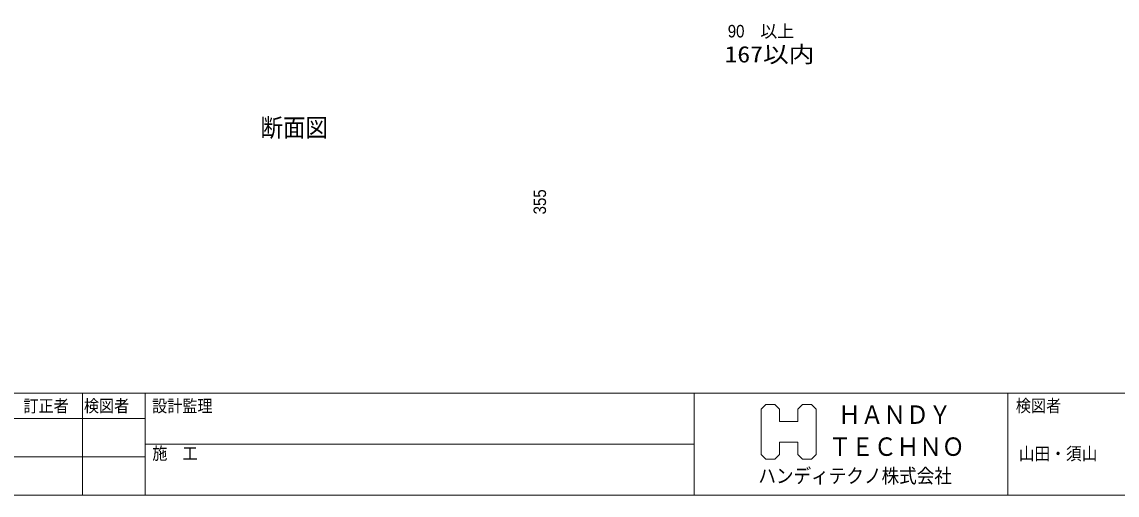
# Model space of a CAD drawing. Units: millimetres, scale not verified. Extents: x -8199 to 8201, y -2963 to 5056.
# Drawn here: x 2286 to 5079, y -2963 to -1756 of the extents above; entities that cross this region are included whole.
import ezdxf
from ezdxf.enums import TextEntityAlignment as Align

# ---------------------------------------------------------------- set-up
doc = ezdxf.new("R2010")
doc.units = ezdxf.units.MM
doc.header["$LTSCALE"] = 20
for name, color, linetype, lineweight in [('0-0_図枠', 7, 'Continuous', 9), ('0-1_一般', 4, 'Continuous', 9), ('0-2_寸法', 7, 'Continuous', 9)]:
    doc.layers.add(name, color=color, linetype=linetype, lineweight=lineweight)
doc.styles.add('Osaka', font='')
doc.styles.add('ＭＳ ゴシック', font='')
doc.styles.get('Osaka').set_extended_font_data('Osaka')
doc.styles.get('ＭＳ ゴシック').set_extended_font_data('MS Gothic')

# ---------------------------------------------------------------- blocks, each defined once
blk = doc.blocks.new('グループ-2-1')
at = {"layer": '0-0_図枠', "color": 5}
blk.add_lwpolyline([(136378.3, -51216.8), (136492.9, -51216.8), (136553, -51277.2), (136553, -51856.2), (136492.9, -51916.8), (136378.3, -51916.7), (136318.2, -51856.2), (136318.2, -51697.8), (136087.7, -51697.8), (136087.7, -51856.2), (136027.7, -51916.7), (135913, -51916.7), (135853, -51856.2), (135853, -51277.2), (135913, -51216.8), (136027.7, -51216.8), (136087.7, -51277.2), (136087.7, -51435.7), (136318.2, -51435.7), (136318.2, -51277.3)], close=True, dxfattribs=at)
at = {"layer": '0-0_図枠', "style": 'ＭＳ ゴシック', "width": 0.9}
for s, height, p in [('ＨＡＮＤＹ', 235.1, (136834.1, -51535.8)), ('ＴＥＣＨＮＯ', 235.1, (136712.7, -51943.8)), ('ハンディテクノ株式会社', 182.8, (135816.3, -52273.9))]:
    blk.add_text(s, height=height, dxfattribs=at).set_placement(p, align=Align.BOTTOM_LEFT)

msp = doc.modelspace()

# ---------------------------------------------------------------- linework, layer by layer
at = {"layer": '0-0_図枠'}
for p, q in [((2440.57, -2702.72), (2440.57, -2962.72)), ((2600.57, -2702.72), (2600.57, -2962.72)), ((4000.57, -2702.72), (4000.57, -2962.72)), ((4800.57, -2702.72), (4800.57, -2962.72)), ((200.57, -2767.72), (2600.57, -2767.72)), ((2600.57, -2832.72), (4000.57, -2832.72)), ((200.57, -2865.22), (2600.57, -2865.22))]:
    msp.add_line(p, q, dxfattribs=at)
at = {"layer": '0-0_図枠', "color": 5}
for points in [[(200.57, 2497.28), (8200.57, 2497.28), (8200.57, -2702.72), (200.57, -2702.72)], [(200.57, -2702.72), (8200.57, -2702.72), (8200.57, -2962.72), (200.57, -2962.72)]]:
    msp.add_lwpolyline(points, close=True, dxfattribs=at)

# ---------------------------------------------------------------- block references
at = {"layer": '0-0_図枠', "xscale": 0.2, "yscale": 0.2}
msp.add_blockref('グループ-2-1', (-22999.26, 7511.9), dxfattribs=at)

# ---------------------------------------------------------------- texts
at = {"layer": '0-0_図枠', "style": 'ＭＳ ゴシック', "width": 0.9}
for s, height, p in [('訂正者\u3000検図者', 31.38, (2289.96, -2760.57)), ('設計監理', 31.38, (2618.09, -2760.57)), ('施\u3000工', 31.38, (2618.59, -2881.46)), ('山田・須山', 32.7, (4827.91, -2883.21))]:
    msp.add_text(s, height=height, dxfattribs=at).set_placement(p, align=Align.BOTTOM_LEFT)
at = {"layer": '0-0_図枠', "color": 1, "style": 'ＭＳ ゴシック', "width": 0.9}
msp.add_text('検図者', height=31.38, dxfattribs=at).set_placement((4820.53, -2760.04), align=Align.BOTTOM_LEFT)
at = {"layer": '0-1_一般', "color": 2, "style": 'ＭＳ ゴシック', "width": 0.9}
msp.add_text('断面図', height=46.67, dxfattribs=at).set_placement((2894.42, -2063.29), align=Align.BOTTOM_LEFT)
at = {"layer": '0-2_寸法', "style": 'Osaka', "width": 0.9}
msp.add_text('90', height=31.82, dxfattribs=at).set_placement((4085.97, -1805.52), align=Align.BOTTOM_LEFT)
at = {"layer": '0-2_寸法', "style": 'Osaka'}
msp.add_text('以上', height=31.82, dxfattribs=at).set_placement((4168.71, -1805.52), align=Align.BOTTOM_LEFT)
at = {"layer": '0-2_寸法', "color": 4, "style": 'ＭＳ ゴシック', "width": 1.15}
msp.add_text('167以内', height=41.79, dxfattribs=at).set_placement((4077.77, -1872.35), align=Align.BOTTOM_LEFT)
at = {"layer": '0-2_寸法', "style": 'Osaka', "width": 0.9}
msp.add_text('355', height=31.82, rotation=90, dxfattribs=at).set_placement((3632.08, -2247.21), align=Align.BOTTOM_LEFT)

doc.saveas('drawing.dxf')
